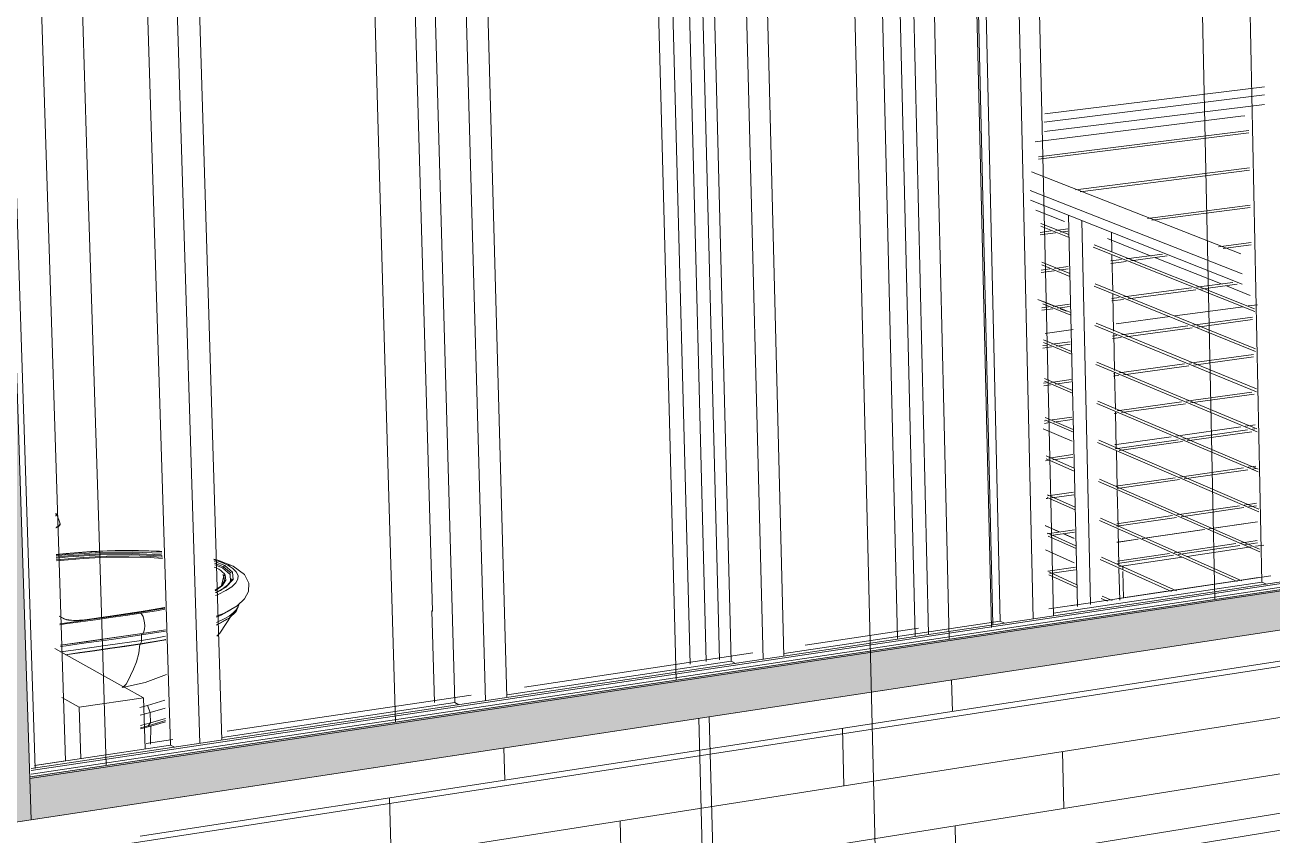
# Model space of a CAD drawing. Header units: inches. Extents: x 5690 to 5695, y -585 to 907.
# Drawn here: x 5690.2685 to 5690.3927, y 906.8916 to 906.9723 of the extents above; entities that cross this region are included whole.
import ezdxf

# ---------------------------------------------------------------- set-up
doc = ezdxf.new("R2010")
doc.units = ezdxf.units.IN
doc.header["$MEASUREMENT"] = 0
for name, color, linetype, lineweight in [('A-DETL', 90, 'Continuous', 9), ('A-DOOR-FRAM', 31, 'Continuous', 9), ('A-FLOR-HRAL', 11, 'Continuous', 9), ('A-GLAZ-CURT', 52, 'Continuous', 9), ('A-GLAZ-CWMG', 51, 'Continuous', 9), ('A-WALL-PATT-1', 111, 'Continuous', 9), ('G-ANNO-SYMB-1', 111, 'Continuous', 9), ('G-IMPT', 8, 'Continuous', 9), ('I-WALL', 2, 'Continuous', 13), ('P-SANR-FIXT', 6, 'Continuous', 9), ('Q-CASE', 31, 'Continuous', 9), ('S-FNDN', 32, 'Continuous', 13), ('S-FNDN-1', 32, 'Continuous', 9)]:
    doc.layers.add(name, color=color, linetype=linetype, lineweight=lineweight)

# ---------------------------------------------------------------- blocks, each defined once
blk = doc.blocks.new('FP_9-3D View 1')
at = {"layer": 'A-WALL-PATT-1'}
for p, q in [((5690.27995, 906.89147), (5690.55417, 906.9336)), ((5690.28014, 906.88554), (5690.5542, 906.92845)), ((5690.28032, 906.87961), (5690.55423, 906.92331)), ((5690.28051, 906.87368), (5690.55426, 906.91817)), ((5690.36089, 906.90391), (5690.36081, 906.90705)), ((5690.35007, 906.89649), (5690.34992, 906.90222)), ((5690.31627, 906.89705), (5690.31618, 906.90026)), ((5690.37199, 906.89423), (5690.37186, 906.8999)), ((5690.30496, 906.88942), (5690.30479, 906.89529)), ((5690.32793, 906.8872), (5690.32777, 906.89299)), ((5690.36129, 906.88681), (5690.36116, 906.8925))]:
    blk.add_line(p, q, dxfattribs=at)
blk = doc.blocks.new('FP_21-3D View 1')
at = {"layer": 'A-WALL-PATT-1'}
for p, q in [((5690.38584, 906.97175), (5690.38511, 907.00604)), ((5690.35921, 906.96855), (5690.35839, 907.00331)), ((5690.33183, 906.96526), (5690.3309, 907.0005)), ((5690.30366, 906.96188), (5690.30263, 906.99761)), ((5690.27467, 906.9584), (5690.27352, 906.99464)), ((5690.38657, 906.93768), (5690.38584, 906.97175)), ((5690.38584, 906.97175), (5690.38584, 906.97175)), ((5690.36003, 906.93401), (5690.35921, 906.96855)), ((5690.35921, 906.96855), (5690.35921, 906.96855)), ((5690.33275, 906.93025), (5690.33183, 906.96526)), ((5690.33183, 906.96526), (5690.33183, 906.96526)), ((5690.30469, 906.92638), (5690.30366, 906.96188)), ((5690.30366, 906.96188), (5690.30366, 906.96188)), ((5690.27581, 906.92239), (5690.27467, 906.9584)), ((5690.27467, 906.9584), (5690.27467, 906.9584)), ((5690.38705, 906.91508), (5690.38657, 906.93768)), ((5690.38657, 906.93768), (5690.38657, 906.93768)), ((5690.36058, 906.91111), (5690.36003, 906.93401)), ((5690.36003, 906.93401), (5690.36003, 906.93401)), ((5690.33336, 906.90703), (5690.33275, 906.93025)), ((5690.33275, 906.93025), (5690.33275, 906.93025)), ((5690.30537, 906.90284), (5690.30469, 906.92638)), ((5690.30469, 906.92638), (5690.30469, 906.92638)), ((5690.27656, 906.89852), (5690.27581, 906.92239)), ((5690.27581, 906.92239), (5690.27581, 906.92239))]:
    blk.add_line(p, q, dxfattribs=at)

msp = doc.modelspace()

# ---------------------------------------------------------------- hatches: boundary and pattern name
at = {"layer": 'A-GLAZ-CWMG'}
for points in [[(5690.26494, 906.89247), (5690.26906, 906.8931), (5690.26512, 907.01495), (5690.26094, 907.01457), (5690.26493, 906.89272)], [(5690.26893, 906.89721), (5690.55109, 906.93952), (5690.55079, 906.93962), (5690.26892, 906.89738), (5690.26893, 906.89726)], [(5690.26906, 906.8931), (5690.55111, 906.93597), (5690.55109, 906.93952), (5690.26893, 906.89721), (5690.26905, 906.89336)]]:
    msp.add_hatch(color=256, dxfattribs=at).paths.add_polyline_path(points, flags=0)

# ---------------------------------------------------------------- linework, layer by layer
at = {"layer": 'A-DETL'}
for p, q in [((5690.33561, 906.90322), (5690.33651, 906.86862)), ((5690.33666, 906.90338), (5690.33756, 906.8688))]:
    msp.add_line(p, q, dxfattribs=at)
at = {"layer": 'A-DOOR-FRAM'}
for p, q in [((5690.33203, 907.0121), (5690.33474, 906.90863)), ((5690.33636, 906.90887), (5690.33367, 907.01231)), ((5690.335, 907.01244), (5690.33768, 906.90906)), ((5690.35612, 907.01212), (5690.35852, 906.91161)), ((5690.35612, 907.01212), (5690.35852, 906.91161)), ((5690.36491, 906.91257), (5690.36257, 907.01274)), ((5690.36491, 906.91257), (5690.36257, 907.01274)), ((5690.35717, 906.91141), (5690.35475, 907.01198)), ((5690.35307, 907.00823), (5690.35543, 906.91116))]:
    msp.add_line(p, q, dxfattribs=at)
at = {"layer": 'A-FLOR-HRAL'}
for p, q in [((5690.392, 906.96616), (5690.3701, 906.96346)), ((5690.37004, 906.96264), (5690.39198, 906.96536)), ((5690.37006, 906.9617), (5690.392, 906.96442)), ((5690.36946, 906.9592), (5690.39042, 906.96183)), ((5690.39042, 906.96159), (5690.36947, 906.95895)), ((5690.38962, 906.94953), (5690.36876, 906.95769)), ((5690.37316, 906.95589), (5690.3905, 906.9581)), ((5690.3905, 906.95786), (5690.37362, 906.9557)), ((5690.36865, 906.95583), (5690.38976, 906.94751)), ((5690.38978, 906.9465), (5690.36867, 906.95486)), ((5690.38032, 906.95304), (5690.39058, 906.95437)), ((5690.39058, 906.95413), (5690.38077, 906.95286)), ((5690.36971, 906.95255), (5690.3725, 906.95144)), ((5690.37335, 906.91437), (5690.37247, 906.95336)), ((5690.37465, 906.91457), (5690.37379, 906.95283)), ((5690.36964, 906.95166), (5690.37072, 906.9518)), ((5690.37117, 906.95162), (5690.36964, 906.95142)), ((5690.37251, 906.95116), (5690.36971, 906.95228)), ((5690.3712, 906.95186), (5690.37238, 906.95201)), ((5690.37238, 906.95177), (5690.37165, 906.95168)), ((5690.37679, 906.94967), (5690.37675, 906.95164)), ((5690.39102, 906.94377), (5690.37493, 906.9502)), ((5690.37503, 906.95043), (5690.39101, 906.94405)), ((5690.38742, 906.95022), (5690.39065, 906.95065)), ((5690.39066, 906.95041), (5690.38787, 906.95004)), ((5690.3698, 906.94868), (5690.37259, 906.94755)), ((5690.37668, 906.94881), (5690.37774, 906.94895)), ((5690.37819, 906.94877), (5690.37669, 906.94857)), ((5690.37688, 906.94579), (5690.37679, 906.94944)), ((5690.37822, 906.94901), (5690.38183, 906.94949)), ((5690.38229, 906.94931), (5690.37867, 906.94883)), ((5690.36972, 906.94789), (5690.37059, 906.94801)), ((5690.37103, 906.94782), (5690.36973, 906.94765)), ((5690.3726, 906.94727), (5690.3698, 906.94841)), ((5690.37106, 906.94807), (5690.37242, 906.94825)), ((5690.37242, 906.94801), (5690.37151, 906.94789)), ((5690.3911, 906.93977), (5690.37501, 906.94629)), ((5690.37511, 906.94652), (5690.3911, 906.94005)), ((5690.38521, 906.94619), (5690.38884, 906.94667)), ((5690.38928, 906.94649), (5690.38565, 906.94601)), ((5690.37677, 906.94506), (5690.3775, 906.94516)), ((5690.37794, 906.94498), (5690.37677, 906.94482)), ((5690.37696, 906.94182), (5690.37688, 906.94551)), ((5690.37798, 906.94522), (5690.38471, 906.94612)), ((5690.38516, 906.94594), (5690.37842, 906.94504)), ((5690.36981, 906.94413), (5690.37047, 906.94422)), ((5690.3709, 906.94404), (5690.36981, 906.94389)), ((5690.36988, 906.94481), (5690.37268, 906.94366)), ((5690.37268, 906.94339), (5690.36989, 906.94454)), ((5690.37093, 906.94428), (5690.37255, 906.9445)), ((5690.37255, 906.94426), (5690.37137, 906.9441)), ((5690.3752, 906.94262), (5690.39118, 906.93605)), ((5690.38485, 906.9424), (5690.39081, 906.9432)), ((5690.39081, 906.94297), (5690.38529, 906.94222)), ((5690.39119, 906.93577), (5690.3751, 906.94239)), ((5690.37685, 906.94131), (5690.37727, 906.94137)), ((5690.37771, 906.94119), (5690.37685, 906.94107)), ((5690.37705, 906.9379), (5690.37697, 906.94159)), ((5690.37774, 906.94144), (5690.38436, 906.94233)), ((5690.3848, 906.94215), (5690.37818, 906.94125)), ((5690.36989, 906.94037), (5690.37035, 906.94043)), ((5690.37078, 906.94025), (5690.3699, 906.94013)), ((5690.36997, 906.94095), (5690.37276, 906.93978)), ((5690.37277, 906.93951), (5690.36998, 906.94067)), ((5690.37081, 906.9405), (5690.37263, 906.94074)), ((5690.37264, 906.9405), (5690.37125, 906.94031)), ((5690.37529, 906.93872), (5690.39124, 906.93206)), ((5690.38451, 906.93861), (5690.39089, 906.93949)), ((5690.39089, 906.93925), (5690.38494, 906.93843)), ((5690.39127, 906.93177), (5690.37519, 906.93849)), ((5690.37693, 906.93757), (5690.37705, 906.93759)), ((5690.37714, 906.93399), (5690.37706, 906.93767)), ((5690.37752, 906.93765), (5690.38403, 906.93855)), ((5690.38446, 906.93836), (5690.37795, 906.93747)), ((5690.36998, 906.93662), (5690.37024, 906.93665)), ((5690.37067, 906.93647), (5690.36999, 906.93637)), ((5690.37006, 906.93708), (5690.37285, 906.9359)), ((5690.37286, 906.93563), (5690.37007, 906.93681)), ((5690.3707, 906.93671), (5690.37272, 906.93699)), ((5690.37272, 906.93675), (5690.37112, 906.93653)), ((5690.37748, 906.93741), (5690.37694, 906.93733)), ((5690.38418, 906.93483), (5690.39073, 906.93574)), ((5690.39097, 906.93553), (5690.38461, 906.93465)), ((5690.39135, 906.92778), (5690.37528, 906.9346)), ((5690.37538, 906.93483), (5690.39135, 906.92806)), ((5690.37722, 906.93008), (5690.37714, 906.93375)), ((5690.3773, 906.93387), (5690.38371, 906.93476)), ((5690.38413, 906.93458), (5690.37773, 906.93369)), ((5690.37007, 906.93286), (5690.37014, 906.93287)), ((5690.37056, 906.93269), (5690.37007, 906.93262)), ((5690.37015, 906.93322), (5690.37294, 906.93202)), ((5690.37295, 906.93175), (5690.37016, 906.93295)), ((5690.37059, 906.93293), (5690.3728, 906.93324)), ((5690.37281, 906.933), (5690.37101, 906.93275)), ((5690.37727, 906.93362), (5690.37702, 906.93359)), ((5690.38387, 906.93105), (5690.39031, 906.93196)), ((5690.39074, 906.93178), (5690.38429, 906.93087)), ((5690.39079, 906.93203), (5690.39104, 906.93206)), ((5690.39144, 906.92379), (5690.37536, 906.93071)), ((5690.37547, 906.93094), (5690.39143, 906.92408)), ((5690.3771, 906.93009), (5690.3834, 906.93098)), ((5690.38382, 906.9308), (5690.37751, 906.92991)), ((5690.37045, 906.92891), (5690.37016, 906.92887)), ((5690.37024, 906.92937), (5690.37303, 906.92815)), ((5690.37303, 906.92787), (5690.37024, 906.92909)), ((5690.37049, 906.92916), (5690.37289, 906.9295)), ((5690.37289, 906.92926), (5690.3709, 906.92897)), ((5690.37731, 906.92618), (5690.37723, 906.92985)), ((5690.38356, 906.92727), (5690.3899, 906.92818)), ((5690.39033, 906.928), (5690.38398, 906.92709)), ((5690.39038, 906.92825), (5690.39112, 906.92835)), ((5690.39112, 906.92811), (5690.39079, 906.92807)), ((5690.39152, 906.9198), (5690.37545, 906.92682)), ((5690.37556, 906.92705), (5690.39151, 906.92009)), ((5690.37718, 906.92636), (5690.3831, 906.9272)), ((5690.38351, 906.92702), (5690.37731, 906.92613)), ((5690.37036, 906.92514), (5690.37024, 906.92512)), ((5690.37312, 906.924), (5690.37033, 906.92524)), ((5690.37036, 906.9255), (5690.37311, 906.92428)), ((5690.37039, 906.92538), (5690.37297, 906.92575)), ((5690.37298, 906.92551), (5690.3708, 906.9252)), ((5690.3774, 906.92228), (5690.37731, 906.92594)), ((5690.38327, 906.92349), (5690.38951, 906.9244)), ((5690.38993, 906.92422), (5690.38368, 906.92331)), ((5690.38998, 906.92447), (5690.3912, 906.92465)), ((5690.3912, 906.92441), (5690.39039, 906.92429)), ((5690.38927, 906.91685), (5690.37554, 906.92293)), ((5690.37565, 906.92316), (5690.38975, 906.91692)), ((5690.37726, 906.92262), (5690.38281, 906.92343)), ((5690.38322, 906.92325), (5690.37727, 906.92238)), ((5690.37032, 906.92161), (5690.37306, 906.92201)), ((5690.37041, 906.92166), (5690.3732, 906.92041)), ((5690.37321, 906.92013), (5690.37042, 906.92138)), ((5690.37306, 906.92177), (5690.3707, 906.92143)), ((5690.37748, 906.91839), (5690.3774, 906.92205)), ((5690.38299, 906.91972), (5690.38914, 906.92063)), ((5690.38955, 906.92045), (5690.38339, 906.91954)), ((5690.38959, 906.92069), (5690.39127, 906.92094)), ((5690.39128, 906.9207), (5690.39, 906.92051)), ((5690.38274, 906.91586), (5690.37563, 906.91905)), ((5690.37574, 906.91927), (5690.38321, 906.91593)), ((5690.37735, 906.91889), (5690.38254, 906.91966)), ((5690.38294, 906.91947), (5690.37735, 906.91865)), ((5690.37041, 906.91787), (5690.37314, 906.91827)), ((5690.3705, 906.91781), (5690.37329, 906.91654)), ((5690.37315, 906.91803), (5690.37061, 906.91766)), ((5690.37756, 906.915), (5690.37749, 906.91816)), ((5690.3733, 906.91627), (5690.37051, 906.91753)), ((5690.38272, 906.91595), (5690.38878, 906.91686)), ((5690.38922, 906.91692), (5690.39135, 906.91724)), ((5690.37634, 906.91488), (5690.37571, 906.91517)), ((5690.37582, 906.91539), (5690.3768, 906.91495)), ((5690.37743, 906.91516), (5690.38227, 906.91589)), ((5690.37049, 906.91413), (5690.37322, 906.91454))]:
    msp.add_line(p, q, dxfattribs=at)
at = {"layer": 'A-GLAZ-CWMG'}
for p, q in [((5690.38945, 907.02628), (5690.39173, 906.9168)), ((5690.36307, 907.02386), (5690.36566, 906.9129)), ((5690.36637, 907.02417), (5690.36893, 906.91312)), ((5690.37095, 906.91342), (5690.36842, 907.02436)), ((5690.33595, 907.02137), (5690.33885, 906.9089)), ((5690.33915, 907.02168), (5690.34202, 906.90909)), ((5690.3441, 906.9094), (5690.34125, 907.02187)), ((5690.30806, 907.01881), (5690.3113, 906.90479)), ((5690.31115, 907.01911), (5690.31435, 906.90496)), ((5690.31649, 906.90528), (5690.31331, 907.01931)), ((5690.27937, 907.01618), (5690.28296, 906.90055)), ((5690.28233, 907.01647), (5690.28589, 906.9007)), ((5690.28809, 906.90103), (5690.28456, 907.01667)), ((5690.26512, 907.01485), (5690.26906, 906.8931)), ((5690.26569, 907.01494), (5690.26946, 906.89822)), ((5690.27251, 906.89899), (5690.26879, 907.01521)), ((5690.26906, 906.89801), (5690.54967, 906.93998)), ((5690.26909, 906.89821), (5690.54932, 906.9401)), ((5690.26893, 906.89721), (5690.55109, 906.93952)), ((5690.26896, 906.89738), (5690.55079, 906.93962)), ((5690.26907, 906.89764), (5690.54967, 906.93966)), ((5690.26906, 906.8931), (5690.55111, 906.93597)), ((5690.39173, 906.9168), (5690.37097, 906.9137)), ((5690.39218, 906.9166), (5690.39173, 906.9168)), ((5690.36566, 906.9129), (5690.34412, 906.90969)), ((5690.36609, 906.9127), (5690.36566, 906.9129)), ((5690.33885, 906.9089), (5690.31651, 906.90557)), ((5690.33928, 906.90869), (5690.33885, 906.9089)), ((5690.3113, 906.90479), (5690.2881, 906.90132)), ((5690.31171, 906.90457), (5690.3113, 906.90479)), ((5690.28296, 906.90055), (5690.26943, 906.89853)), ((5690.28335, 906.90033), (5690.28296, 906.90055)), ((5690.27251, 906.89899), (5690.26942, 906.89853)), ((5690.26906, 906.8931), (5690.26893, 906.89721)), ((5690.26906, 906.8931), (5690.26494, 906.89247))]:
    msp.add_line(p, q, dxfattribs=at)
at = {"layer": 'G-ANNO-SYMB-1'}
for p, q in [((5690.35651, 906.75501), (5690.35011, 907.01618)), ((5690.39895, 906.90923), (5690.18981, 906.87704)), ((5690.42928, 906.89952), (5690.07184, 906.84175))]:
    msp.add_line(p, q, dxfattribs=at)
at = {"layer": 'G-IMPT'}
for p, q in [((5690.27151, 906.92362), (5690.27157, 906.9236)), ((5690.27161, 906.92356), (5690.27157, 906.9236)), ((5690.27197, 906.92262), (5690.27162, 906.92356)), ((5690.27193, 906.92265), (5690.27196, 906.92262)), ((5690.28735, 906.91884), (5690.28838, 906.91844)), ((5690.28752, 906.91821), (5690.28731, 906.9183)), ((5690.28825, 906.91831), (5690.28736, 906.91867)), ((5690.28815, 906.91821), (5690.28737, 906.91853)), ((5690.28829, 906.9174), (5690.28819, 906.91754)), ((5690.28901, 906.91767), (5690.28825, 906.91831)), ((5690.28829, 906.9174), (5690.28802, 906.91635)), ((5690.28848, 906.91628), (5690.28906, 906.91696)), ((5690.28239, 906.91421), (5690.27963, 906.91373)), ((5690.28896, 906.91403), (5690.28801, 906.91351)), ((5690.28978, 906.91459), (5690.28977, 906.91452)), ((5690.27187, 906.91339), (5690.27232, 906.91314)), ((5690.27239, 906.91313), (5690.27188, 906.91341)), ((5690.27962, 906.91374), (5690.27192, 906.91264)), ((5690.27963, 906.91373), (5690.27192, 906.91263)), ((5690.27695, 906.9134), (5690.27444, 906.91305)), ((5690.27445, 906.91304), (5690.27696, 906.9134)), ((5690.27695, 906.9134), (5690.27695, 906.9134)), ((5690.27695, 906.9134), (5690.27696, 906.9134)), ((5690.27963, 906.91373), (5690.27962, 906.91374)), ((5690.28761, 906.9128), (5690.28754, 906.91277)), ((5690.28801, 906.91351), (5690.28756, 906.91331)), ((5690.28852, 906.91306), (5690.28759, 906.91254)), ((5690.28826, 906.9131), (5690.28761, 906.9128)), ((5690.2888, 906.91341), (5690.28826, 906.9131)), ((5690.28922, 906.91372), (5690.2888, 906.91341)), ((5690.28015, 906.91167), (5690.27199, 906.9105)), ((5690.28245, 906.91192), (5690.28008, 906.91153)), ((5690.28008, 906.91153), (5690.28008, 906.91139)), ((5690.28008, 906.91139), (5690.28008, 906.91126)), ((5690.28245, 906.91205), (5690.28015, 906.91167)), ((5690.28759, 906.91254), (5690.28754, 906.91251)), ((5690.27994, 906.91064), (5690.27245, 906.90956)), ((5690.2823, 906.91101), (5690.27997, 906.91062)), ((5690.28005, 906.91081), (5690.28006, 906.91087)), ((5690.28006, 906.91087), (5690.28007, 906.91093)), ((5690.28007, 906.91093), (5690.28008, 906.91099)), ((5690.28008, 906.91126), (5690.28008, 906.91112)), ((5690.28008, 906.91112), (5690.28008, 906.91099)), ((5690.28125, 906.91084), (5690.28144, 906.91087)), ((5690.28221, 906.91101), (5690.28245, 906.91106)), ((5690.28248, 906.91104), (5690.2823, 906.91101))]:
    msp.add_line(p, q, dxfattribs=at)
for points in [[(5690.27152, 906.92344, 0), (5690.27156, 906.92352, 0), (5690.27152, 906.92357, 0)], [(5690.27152, 906.92338, 0), (5690.27158, 906.92345, 0), (5690.27162, 906.92354, 0)], [(5690.27197, 906.92262, 0), (5690.27197, 906.92257, 0), (5690.27197, 906.92253, 0), (5690.27192, 906.92245, 0), (5690.27186, 906.92239, 0), (5690.27176, 906.92232, 0), (5690.27169, 906.92227, 0), (5690.2716, 906.92223, 0), (5690.27155, 906.9222, 0)], [(5690.27196, 906.92262, 0), (5690.27182, 906.9224, 0), (5690.27158, 906.92226, 0)], [(5690.27157, 906.92222, 0), (5690.2718, 906.92235, 0), (5690.27186, 906.92241, 0)], [(5690.28211, 906.91981, 0), (5690.28103, 906.91987, 0), (5690.27948, 906.91992, 0), (5690.27787, 906.91992, 0), (5690.27622, 906.91987, 0), (5690.27455, 906.91979, 0), (5690.27287, 906.91966, 0), (5690.27156, 906.91953, 0)], [(5690.27156, 906.91943, 0), (5690.27272, 906.91954, 0), (5690.27599, 906.91975, 0), (5690.27919, 906.91979, 0), (5690.28211, 906.91968, 0)], [(5690.28208, 906.91953, 0), (5690.27914, 906.91965, 0), (5690.27598, 906.91961, 0), (5690.27274, 906.91941, 0), (5690.27156, 906.91929, 0)], [(5690.28212, 906.91942, 0), (5690.28203, 906.91942, 0), (5690.27911, 906.91954, 0), (5690.27597, 906.9195, 0), (5690.27275, 906.9193, 0), (5690.27156, 906.91918, 0)], [(5690.2821, 906.91984, 0), (5690.28187, 906.91987, 0), (5690.27976, 906.91995, 0), (5690.27745, 906.91994, 0), (5690.27502, 906.91985, 0), (5690.27255, 906.91966, 0), (5690.27157, 906.91955, 0)], [(5690.28215, 906.91927, 0), (5690.28099, 906.91934, 0), (5690.27885, 906.9194, 0), (5690.2766, 906.91937, 0), (5690.2743, 906.91926, 0), (5690.272, 906.91906, 0), (5690.27158, 906.91902, 0)], [(5690.28215, 906.91916, 0), (5690.28093, 906.91924, 0), (5690.27881, 906.91929, 0), (5690.27658, 906.91927, 0), (5690.27429, 906.91915, 0), (5690.27201, 906.91896, 0), (5690.27159, 906.91891, 0)], [(5690.28922, 906.91839, 0), (5690.28769, 906.91899, 0), (5690.28728, 906.91908, 0)], [(5690.28867, 906.91848, 0), (5690.288, 906.91877, 0), (5690.28729, 906.91901, 0)], [(5690.28746, 906.91547, 0), (5690.28771, 906.91557, 0), (5690.28848, 906.91595, 0), (5690.28906, 906.91633, 0), (5690.28946, 906.91671, 0), (5690.28967, 906.91709, 0), (5690.28969, 906.91746, 0), (5690.28952, 906.91782, 0), (5690.28918, 906.91816, 0), (5690.28867, 906.91848, 0)], [(5690.28838, 906.91844, 0), (5690.28915, 906.91779, 0), (5690.2892, 906.91707, 0), (5690.28852, 906.91632, 0), (5690.28749, 906.91573, 0)], [(5690.28922, 906.91839, 0), (5690.29033, 906.91756, 0), (5690.29076, 906.91669, 0), (5690.29072, 906.91587, 0), (5690.29035, 906.91514, 0), (5690.28962, 906.91444, 0), (5690.28834, 906.91371, 0), (5690.28752, 906.91341, 0)], [(5690.2884, 906.9175, 0), (5690.2883, 906.91765, 0), (5690.28816, 906.9178, 0), (5690.28799, 906.91794, 0), (5690.28777, 906.91807, 0), (5690.28752, 906.91821, 0)], [(5690.28825, 906.91831, 0), (5690.28822, 906.91824, 0), (5690.28815, 906.91821, 0)], [(5690.28847, 906.91628, 0), (5690.28895, 906.91686, 0), (5690.2889, 906.91757, 0), (5690.28815, 906.91821, 0)], [(5690.28825, 906.91831, 0), (5690.28826, 906.91833, 0), (5690.28827, 906.91835, 0), (5690.28828, 906.91837, 0), (5690.28829, 906.91839, 0), (5690.28831, 906.9184, 0), (5690.28832, 906.91842, 0), (5690.28834, 906.91843, 0), (5690.28836, 906.91843, 0), (5690.28838, 906.91844, 0)], [(5690.28927, 906.91836, 0), (5690.28898, 906.91847, 0), (5690.28867, 906.91848, 0)], [(5690.28742, 906.91594, 0), (5690.28813, 906.91647, 0), (5690.28846, 906.917, 0), (5690.2884, 906.9175, 0)], [(5690.28836, 906.91694, 0), (5690.28804, 906.91643, 0), (5690.28742, 906.916, 0)], [(5690.28912, 906.91713, 0), (5690.28881, 906.91661, 0), (5690.28793, 906.91597, 0), (5690.28744, 906.91576, 0)], [(5690.28802, 906.91639, 0), (5690.28835, 906.91691, 0), (5690.28829, 906.9174, 0)], [(5690.2884, 906.9175, 0), (5690.28836, 906.91749, 0), (5690.28833, 906.91747, 0), (5690.2883, 906.91744, 0), (5690.28829, 906.9174, 0)], [(5690.28237, 906.91428, 0), (5690.28047, 906.91392, 0), (5690.27695, 906.9134, 0)], [(5690.27696, 906.9134, 0), (5690.27917, 906.91372, 0), (5690.28131, 906.91406, 0), (5690.2824, 906.91428, 0)], [(5690.28238, 906.91422, 0), (5690.28152, 906.91405, 0), (5690.27962, 906.91374, 0)], [(5690.28, 906.91369, 0), (5690.28156, 906.91394, 0), (5690.28239, 906.91409, 0)], [(5690.28977, 906.91453, 0), (5690.28949, 906.91387, 0), (5690.28883, 906.91323, 0), (5690.28759, 906.91253, 0)], [(5690.28977, 906.91459, 0), (5690.28971, 906.91434, 0), (5690.28952, 906.91403, 0), (5690.28922, 906.91372, 0)], [(5690.28, 906.91369, 0), (5690.27849, 906.91348, 0), (5690.27699, 906.91326, 0), (5690.27549, 906.91305, 0), (5690.27398, 906.91283, 0), (5690.27247, 906.91262, 0), (5690.27192, 906.91254, 0)], [(5690.27232, 906.91314, 0), (5690.27244, 906.91309, 0), (5690.27261, 906.91304, 0), (5690.27281, 906.91301, 0), (5690.27305, 906.91299, 0), (5690.27331, 906.91297, 0), (5690.27359, 906.91297, 0), (5690.27388, 906.91299, 0), (5690.27417, 906.91301, 0), (5690.27445, 906.91304, 0)], [(5690.27239, 906.91313, 0), (5690.27246, 906.9131, 0), (5690.2726, 906.91306, 0), (5690.27282, 906.91302, 0), (5690.27311, 906.91299, 0), (5690.27347, 906.91298, 0), (5690.27379, 906.91298, 0), (5690.27403, 906.913, 0), (5690.27439, 906.91304, 0), (5690.27444, 906.91305, 0)], [(5690.28013, 906.91166, 0), (5690.28024, 906.91171, 0), (5690.28032, 906.91187, 0), (5690.28038, 906.91212, 0), (5690.2804, 906.91242, 0), (5690.28038, 906.91275, 0), (5690.28032, 906.91307, 0), (5690.28023, 906.91336, 0), (5690.28012, 906.91358, 0), (5690.28, 906.91369, 0)], [(5690.28755, 906.91253, 0), (5690.2879, 906.9127, 0), (5690.28844, 906.913, 0), (5690.28857, 906.9131, 0)], [(5690.28922, 906.91376, 0), (5690.28917, 906.91368, 0), (5690.28908, 906.91352, 0), (5690.28788, 906.91172, 0), (5690.28757, 906.91139, 0)], [(5690.27199, 906.9105, 0), (5690.27471, 906.91089, 0), (5690.27742, 906.91128, 0), (5690.28013, 906.91166, 0)], [(5690.28008, 906.91153, 0), (5690.27858, 906.91131, 0), (5690.27708, 906.91109, 0), (5690.27557, 906.91088, 0), (5690.27406, 906.91066, 0), (5690.27255, 906.91044, 0), (5690.27199, 906.91036, 0)], [(5690.28008, 906.91153, 0), (5690.28008, 906.91157, 0), (5690.28009, 906.91161, 0), (5690.2801, 906.91164, 0), (5690.28011, 906.91166, 0), (5690.28012, 906.91166, 0)], [(5690.28247, 906.91139, 0), (5690.28145, 906.91121, 0), (5690.28008, 906.91099, 0)], [(5690.28008, 906.91099, 0), (5690.2767, 906.91051, 0), (5690.2733, 906.91002, 0), (5690.27201, 906.90983, 0)], [(5690.27245, 906.90956, 0), (5690.27392, 906.90977, 0), (5690.27543, 906.90999, 0), (5690.27693, 906.9102, 0), (5690.27843, 906.91042, 0)], [(5690.27992, 906.91061, 0), (5690.27842, 906.91039, 0), (5690.27692, 906.91018, 0), (5690.27541, 906.90996, 0), (5690.27391, 906.90974, 0), (5690.27248, 906.90954, 0)], [(5690.27816, 906.9063, 0), (5690.2783, 906.90638, 0), (5690.27855, 906.90662, 0), (5690.27875, 906.90699, 0), (5690.27899, 906.90749, 0), (5690.27929, 906.90812, 0), (5690.27958, 906.90886, 0), (5690.2798, 906.9097, 0), (5690.27992, 906.91061, 0)], [(5690.27992, 906.91061, 0), (5690.27996, 906.91062, 0), (5690.27993, 906.91063, 0)], [(5690.27992, 906.91061, 0), (5690.27995, 906.91062, 0), (5690.27997, 906.91062, 0)], [(5690.27993, 906.91063, 0), (5690.27996, 906.91064, 0), (5690.27998, 906.91066, 0), (5690.28, 906.91069, 0), (5690.28002, 906.91072, 0), (5690.28004, 906.91076, 0), (5690.28005, 906.91081, 0)], [(5690.27993, 906.91063, 0), (5690.27996, 906.91064, 0), (5690.27999, 906.91064, 0)], [(5690.28248, 906.91108, 0), (5690.28215, 906.911, 0), (5690.27994, 906.91064, 0)], [(5690.27997, 906.91062, 0), (5690.28001, 906.91063, 0), (5690.27999, 906.91064, 0)], [(5690.28257, 906.90757, 0), (5690.28043, 906.9068, 0), (5690.27817, 906.90629, 0)]]:
    msp.add_polyline3d(points, dxfattribs=at)
at = {"layer": 'I-WALL'}
for p, q in [((5690.33768, 906.90906), (5690.335, 907.01244)), ((5690.30635, 907.00934), (5690.30907, 906.9139)), ((5690.36295, 906.99014), (5690.36477, 906.91228)), ((5690.37264, 906.91444), (5690.39264, 906.91742)), ((5690.30907, 906.91394), (5690.30901, 906.91393)), ((5690.30907, 906.9139), (5690.30901, 906.91393)), ((5690.30901, 906.91393), (5690.30927, 906.90481)), ((5690.34621, 906.9105), (5690.35751, 906.91219)), ((5690.27143, 906.91017), (5690.27821, 906.9064)), ((5690.31825, 906.90633), (5690.341, 906.90973)), ((5690.27825, 906.90638), (5690.28027, 906.90526)), ((5690.27386, 906.90432), (5690.27213, 906.9053)), ((5690.27386, 906.90432), (5690.28027, 906.90526)), ((5690.28027, 906.90526), (5690.28043, 906.90017)), ((5690.28862, 906.90192), (5690.31294, 906.90554)), ((5690.27403, 906.89919), (5690.27386, 906.90432)), ((5690.28054, 906.90071), (5690.28321, 906.90111))]:
    msp.add_line(p, q, dxfattribs=at)
at = {"layer": 'P-SANR-FIXT'}
for p, q in [((5690.2799, 906.90431), (5690.28068, 906.90451)), ((5690.28068, 906.90451), (5690.2824, 906.90501)), ((5690.28068, 906.90451), (5690.28094, 906.90379)), ((5690.28095, 906.90379), (5690.28243, 906.90422)), ((5690.27993, 906.90353), (5690.28095, 906.90379)), ((5690.27996, 906.90251), (5690.28098, 906.90277)), ((5690.28098, 906.90277), (5690.27996, 906.90251)), ((5690.28246, 906.90299), (5690.28075, 906.90248)), ((5690.28098, 906.90277), (5690.28075, 906.90248)), ((5690.28095, 906.90378), (5690.28098, 906.90277)), ((5690.28098, 906.90277), (5690.28246, 906.90321)), ((5690.28246, 906.90321), (5690.28098, 906.90277)), ((5690.28099, 906.90243), (5690.28247, 906.90287)), ((5690.28075, 906.90248), (5690.27997, 906.90228)), ((5690.27997, 906.90217), (5690.28099, 906.90243)), ((5690.28097, 906.90063), (5690.28099, 906.90243))]:
    msp.add_line(p, q, dxfattribs=at)
at = {"layer": 'Q-CASE'}
for p, q in [((5690.38964, 906.96325), (5690.36914, 906.96069)), ((5690.39002, 906.96329), (5690.38964, 906.96325)), ((5690.3692, 906.95387), (5690.37205, 906.95274)), ((5690.37634, 906.95104), (5690.38071, 906.9493)), ((5690.38114, 906.94913), (5690.38778, 906.94649)), ((5690.38822, 906.94632), (5690.39058, 906.94538)), ((5690.37121, 906.94422), (5690.36941, 906.94496)), ((5690.37225, 906.94379), (5690.37164, 906.94404)), ((5690.38986, 906.94425), (5690.38306, 906.94333)), ((5690.39131, 906.94444), (5690.39036, 906.94432)), ((5690.38257, 906.94327), (5690.37722, 906.94255)), ((5690.37293, 906.94197), (5690.37013, 906.94159)), ((5690.3901, 906.93233), (5690.39107, 906.93247)), ((5690.36995, 906.93209), (5690.37281, 906.93086)), ((5690.37725, 906.93052), (5690.3827, 906.93129)), ((5690.38317, 906.93136), (5690.38962, 906.93227)), ((5690.37707, 906.9305), (5690.37725, 906.93052)), ((5690.39128, 906.92281), (5690.38644, 906.9221)), ((5690.38648, 906.92211), (5690.39131, 906.92282)), ((5690.37013, 906.92244), (5690.37151, 906.92182)), ((5690.37156, 906.9218), (5690.37017, 906.92242)), ((5690.37192, 906.92164), (5690.37299, 906.92116)), ((5690.37303, 906.92114), (5690.37196, 906.92162)), ((5690.38598, 906.92204), (5690.37981, 906.92114)), ((5690.37985, 906.92114), (5690.38602, 906.92204)), ((5690.37747, 906.92079), (5690.37728, 906.92077)), ((5690.37732, 906.92077), (5690.3794, 906.92108)), ((5690.37937, 906.92107), (5690.37747, 906.92079)), ((5690.39065, 906.9203), (5690.38427, 906.91936)), ((5690.39192, 906.92049), (5690.39111, 906.92037)), ((5690.37304, 906.91873), (5690.37018, 906.92002)), ((5690.3838, 906.91929), (5690.37753, 906.91836)), ((5690.37787, 906.91841), (5690.37788, 906.9181)), ((5690.37789, 906.91786), (5690.37795, 906.9152))]:
    msp.add_line(p, q, dxfattribs=at)
at = {"layer": 'S-FNDN'}
msp.add_line((5690.55528, 906.93661), (5690.26494, 906.89247), dxfattribs=at)

# ---------------------------------------------------------------- block references
at = {"layer": 'A-GLAZ-CURT'}
msp.add_blockref('FP_21-3D View 1', (0, 0), dxfattribs=at)
at = {"layer": 'S-FNDN-1'}
msp.add_blockref('FP_9-3D View 1', (0, 0), dxfattribs=at)

doc.saveas('drawing.dxf')
